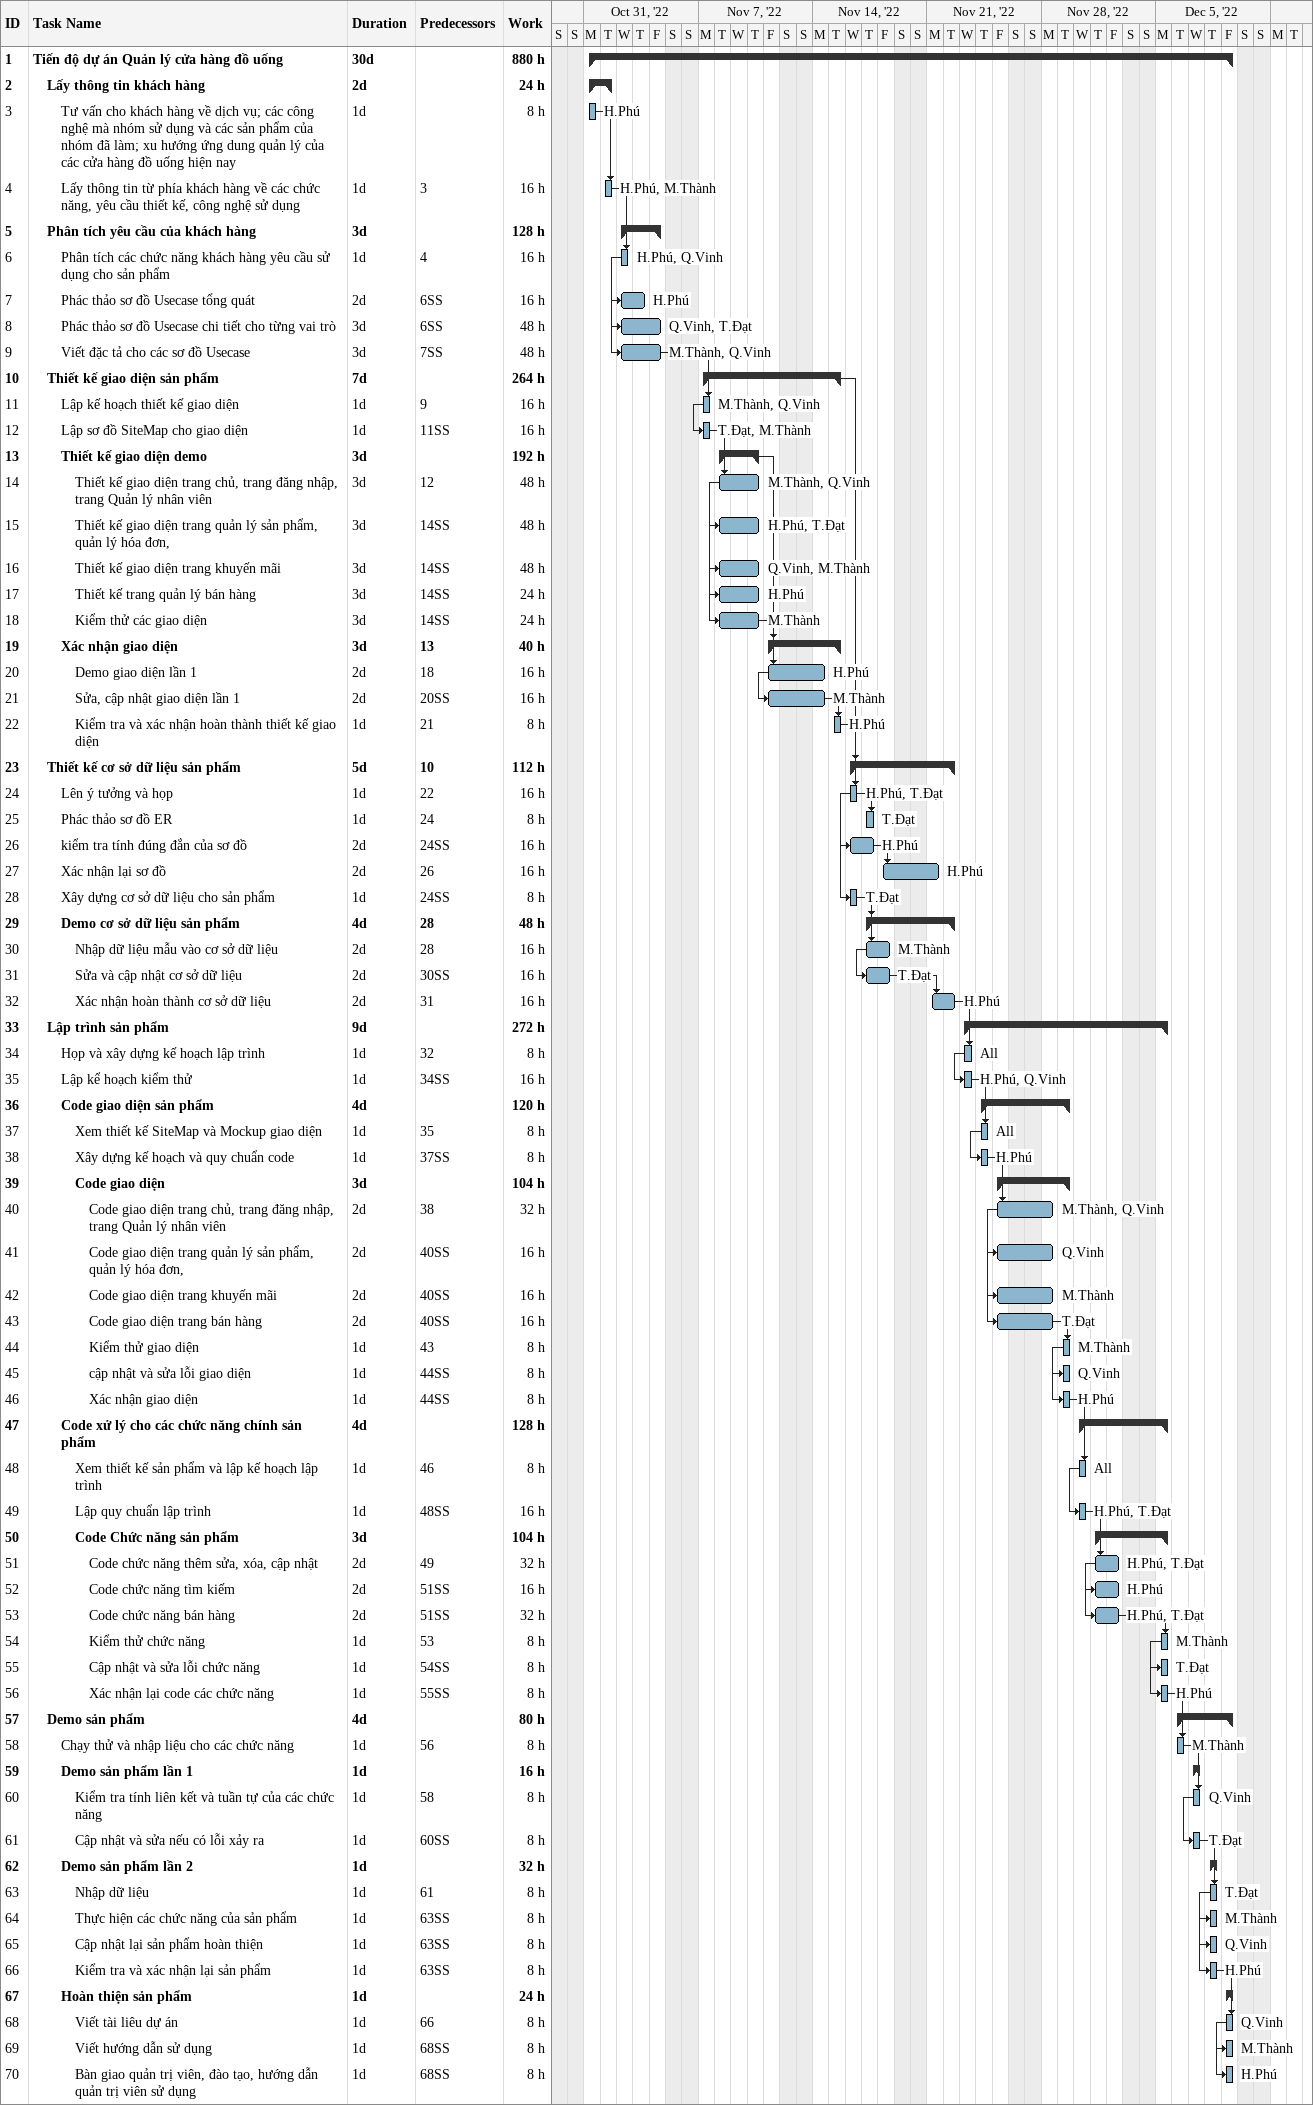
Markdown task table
| ID | Level | Task | Duration | Start | Finish | Predecessors | Resources | Work (h) |
|---|---|---|---|---|---|---|---|---|
| 1 | 1 | **Tiến độ dự án Quản lý cửa hàng đồ uống** | 30d | 2022-10-31 | 2022-12-09 |  |  | 880 |
| 2 | 2 | **Lấy thông tin khách hàng** | 2d | 2022-10-31 | 2022-11-01 |  |  | 24 |
| 3 | 3 | Tư vấn cho khách hàng về dịch vụ; các công nghệ mà nhóm sử dụng và các sản phẩm của nhóm đã làm; xu hướng ứng dung quản lý của các cửa hàng đồ uống hiện nay | 1d | 2022-10-31 | 2022-10-31 |  | H.Phú | 8 |
| 4 | 3 | Lấy thông tin từ phía khách hàng về các chức năng, yêu cầu thiết kế, công nghệ sử dụng | 1d | 2022-11-01 | 2022-11-01 | 3 | H.Phú, M.Thành | 16 |
| 5 | 2 | **Phân tích yêu cầu của khách hàng** | 3d | 2022-11-02 | 2022-11-04 |  |  | 128 |
| 6 | 3 | Phân tích các chức năng khách hàng yêu cầu sử dụng cho sản phẩm | 1d | 2022-11-02 | 2022-11-02 | 4 | H.Phú, Q.Vinh | 16 |
| 7 | 3 | Phác thảo sơ đồ Usecase tổng quát | 2d | 2022-11-02 | 2022-11-03 | 6SS | H.Phú | 16 |
| 8 | 3 | Phác thảo sơ đồ Usecase chi tiết cho từng vai trò | 3d | 2022-11-02 | 2022-11-04 | 6SS | Q.Vinh, T.Đạt | 48 |
| 9 | 3 | Viết đặc tả cho các sơ đồ Usecase | 3d | 2022-11-02 | 2022-11-04 | 7SS | M.Thành, Q.Vinh | 48 |
| 10 | 2 | **Thiết kế giao diện sản phẩm** | 7d | 2022-11-07 | 2022-11-15 |  |  | 264 |
| 11 | 3 | Lập kế hoạch thiết kế giao diện | 1d | 2022-11-07 | 2022-11-07 | 9 | M.Thành, Q.Vinh | 16 |
| 12 | 3 | Lập sơ đồ SiteMap cho giao diện | 1d | 2022-11-07 | 2022-11-07 | 11SS | T.Đạt, M.Thành | 16 |
| 13 | 3 | **Thiết kế giao diện demo** | 3d | 2022-11-08 | 2022-11-10 |  |  | 192 |
| 14 | 4 | Thiết kế giao diện trang chủ, trang đăng nhập, trang Quản lý nhân viên | 3d | 2022-11-08 | 2022-11-10 | 12 | M.Thành, Q.Vinh | 48 |
| 15 | 4 | Thiết kế giao diện trang quản lý sản phẩm, quản lý hóa đơn, | 3d | 2022-11-08 | 2022-11-10 | 14SS | H.Phú, T.Đạt | 48 |
| 16 | 4 | Thiết kế giao diện trang khuyến mãi | 3d | 2022-11-08 | 2022-11-10 | 14SS | Q.Vinh, M.Thành | 48 |
| 17 | 4 | Thiết kế trang quản lý bán hàng | 3d | 2022-11-08 | 2022-11-10 | 14SS | H.Phú | 24 |
| 18 | 4 | Kiểm thử các giao diện | 3d | 2022-11-08 | 2022-11-10 | 14SS | M.Thành | 24 |
| 19 | 3 | **Xác nhận giao diện** | 3d | 2022-11-11 | 2022-11-15 | 13 |  | 40 |
| 20 | 4 | Demo giao diện lần 1 | 2d | 2022-11-11 | 2022-11-14 | 18 | H.Phú | 16 |
| 21 | 4 | Sửa, cập nhật giao diện lần 1 | 2d | 2022-11-11 | 2022-11-14 | 20SS | M.Thành | 16 |
| 22 | 4 | Kiểm tra và xác nhận hoàn thành thiết kế giao diện | 1d | 2022-11-15 | 2022-11-15 | 21 | H.Phú | 8 |
| 23 | 2 | **Thiết kế cơ sở dữ liệu sản phẩm** | 5d | 2022-11-16 | 2022-11-22 | 10 |  | 112 |
| 24 | 3 | Lên ý tưởng và họp | 1d | 2022-11-16 | 2022-11-16 | 22 | H.Phú, T.Đạt | 16 |
| 25 | 3 | Phác thảo sơ đồ ER | 1d | 2022-11-17 | 2022-11-17 | 24 | T.Đạt | 8 |
| 26 | 3 | kiểm tra tính đúng đắn của sơ đồ | 2d | 2022-11-16 | 2022-11-17 | 24SS | H.Phú | 16 |
| 27 | 3 | Xác nhận lại sơ đồ | 2d | 2022-11-18 | 2022-11-21 | 26 | H.Phú | 16 |
| 28 | 3 | Xây dựng cơ sở dữ liệu cho sản phẩm | 1d | 2022-11-16 | 2022-11-16 | 24SS | T.Đạt | 8 |
| 29 | 3 | **Demo cơ sở dữ liệu sản phẩm** | 4d | 2022-11-17 | 2022-11-22 | 28 |  | 48 |
| 30 | 4 | Nhập dữ liệu mẫu vào cơ sở dữ liệu | 2d | 2022-11-17 | 2022-11-18 | 28 | M.Thành | 16 |
| 31 | 4 | Sửa và cập nhật cơ sở dữ liệu | 2d | 2022-11-17 | 2022-11-18 | 30SS | T.Đạt | 16 |
| 32 | 4 | Xác nhận hoàn thành cơ sở dữ liệu | 2d | 2022-11-21 | 2022-11-22 | 31 | H.Phú | 16 |
| 33 | 2 | **Lập trình sản phẩm** | 9d | 2022-11-23 | 2022-12-05 |  |  | 272 |
| 34 | 3 | Họp và xây dựng kế hoạch lập trình | 1d | 2022-11-23 | 2022-11-23 | 32 | All | 8 |
| 35 | 3 | Lập kể hoạch kiểm thử | 1d | 2022-11-23 | 2022-11-23 | 34SS | H.Phú, Q.Vinh | 16 |
| 36 | 3 | **Code giao diện sản phẩm** | 4d | 2022-11-24 | 2022-11-29 |  |  | 120 |
| 37 | 4 | Xem thiết kế SiteMap và Mockup giao diện | 1d | 2022-11-24 | 2022-11-24 | 35 | All | 8 |
| 38 | 4 | Xây dựng kế hoạch và quy chuẩn code | 1d | 2022-11-24 | 2022-11-24 | 37SS | H.Phú | 8 |
| 39 | 4 | **Code giao diện** | 3d | 2022-11-25 | 2022-11-29 |  |  | 104 |
| 40 | 5 | Code giao diện trang chủ, trang đăng nhập, trang Quản lý nhân viên | 2d | 2022-11-25 | 2022-11-28 | 38 | M.Thành, Q.Vinh | 32 |
| 41 | 5 | Code giao diện trang quản lý sản phẩm, quản lý hóa đơn, | 2d | 2022-11-25 | 2022-11-28 | 40SS | Q.Vinh | 16 |
| 42 | 5 | Code giao diện trang khuyến mãi | 2d | 2022-11-25 | 2022-11-28 | 40SS | M.Thành | 16 |
| 43 | 5 | Code giao diện trang bán hàng | 2d | 2022-11-25 | 2022-11-28 | 40SS | T.Đạt | 16 |
| 44 | 5 | Kiểm thử giao diện | 1d | 2022-11-29 | 2022-11-29 | 43 | M.Thành | 8 |
| 45 | 5 | cập nhật và sửa lỗi giao diện | 1d | 2022-11-29 | 2022-11-29 | 44SS | Q.Vinh | 8 |
| 46 | 5 | Xác nhận giao diện | 1d | 2022-11-29 | 2022-11-29 | 44SS | H.Phú | 8 |
| 47 | 3 | **Code xử lý cho các chức năng chính sản phẩm** | 4d | 2022-11-30 | 2022-12-05 |  |  | 128 |
| 48 | 4 | Xem thiết kế sản phẩm và lập kế hoạch lập trình | 1d | 2022-11-30 | 2022-11-30 | 46 | All | 8 |
| 49 | 4 | Lập quy chuẩn lập trình | 1d | 2022-11-30 | 2022-11-30 | 48SS | H.Phú, T.Đạt | 16 |
| 50 | 4 | **Code Chức năng sản phẩm** | 3d | 2022-12-01 | 2022-12-05 |  |  | 104 |
| 51 | 5 | Code chức năng thêm sửa, xóa, cập nhật | 2d | 2022-12-01 | 2022-12-02 | 49 | H.Phú, T.Đạt | 32 |
| 52 | 5 | Code chức năng tìm kiếm | 2d | 2022-12-01 | 2022-12-02 | 51SS | H.Phú | 16 |
| 53 | 5 | Code chức năng bán hàng | 2d | 2022-12-01 | 2022-12-02 | 51SS | H.Phú, T.Đạt | 32 |
| 54 | 5 | Kiểm thử chức năng | 1d | 2022-12-05 | 2022-12-05 | 53 | M.Thành | 8 |
| 55 | 5 | Cập nhật và sửa lỗi chức năng | 1d | 2022-12-05 | 2022-12-05 | 54SS | T.Đạt | 8 |
| 56 | 5 | Xác nhận lại code các chức năng | 1d | 2022-12-05 | 2022-12-05 | 55SS | H.Phú | 8 |
| 57 | 2 | **Demo sản phẩm** | 4d | 2022-12-06 | 2022-12-09 |  |  | 80 |
| 58 | 3 | Chạy thử và nhập liệu cho các chức năng | 1d | 2022-12-06 | 2022-12-06 | 56 | M.Thành | 8 |
| 59 | 3 | **Demo sản phẩm lần 1** | 1d | 2022-12-07 | 2022-12-07 |  |  | 16 |
| 60 | 4 | Kiểm tra tính liên kết và tuần tự của các chức năng | 1d | 2022-12-07 | 2022-12-07 | 58 | Q.Vinh | 8 |
| 61 | 4 | Cập nhật và sửa nếu có lỗi xảy ra | 1d | 2022-12-07 | 2022-12-07 | 60SS | T.Đạt | 8 |
| 62 | 3 | **Demo sản phẩm lần 2** | 1d | 2022-12-08 | 2022-12-08 |  |  | 32 |
| 63 | 4 | Nhập dữ liệu | 1d | 2022-12-08 | 2022-12-08 | 61 | T.Đạt | 8 |
| 64 | 4 | Thực hiện các chức năng của sản phẩm | 1d | 2022-12-08 | 2022-12-08 | 63SS | M.Thành | 8 |
| 65 | 4 | Cập nhật lại sản phẩm hoàn thiện | 1d | 2022-12-08 | 2022-12-08 | 63SS | Q.Vinh | 8 |
| 66 | 4 | Kiểm tra và xác nhận lại sản phẩm | 1d | 2022-12-08 | 2022-12-08 | 63SS | H.Phú | 8 |
| 67 | 3 | **Hoàn thiện sản phẩm** | 1d | 2022-12-09 | 2022-12-09 |  |  | 24 |
| 68 | 4 | Viết tài liêu dự án | 1d | 2022-12-09 | 2022-12-09 | 66 | Q.Vinh | 8 |
| 69 | 4 | Viết hướng dẫn sử dụng | 1d | 2022-12-09 | 2022-12-09 | 68SS | M.Thành | 8 |
| 70 | 4 | Bàn giao quản trị viên, đào tạo, hướng dẫn quản trị viên sử dụng | 1d | 2022-12-09 | 2022-12-09 | 68SS | H.Phú | 8 |
